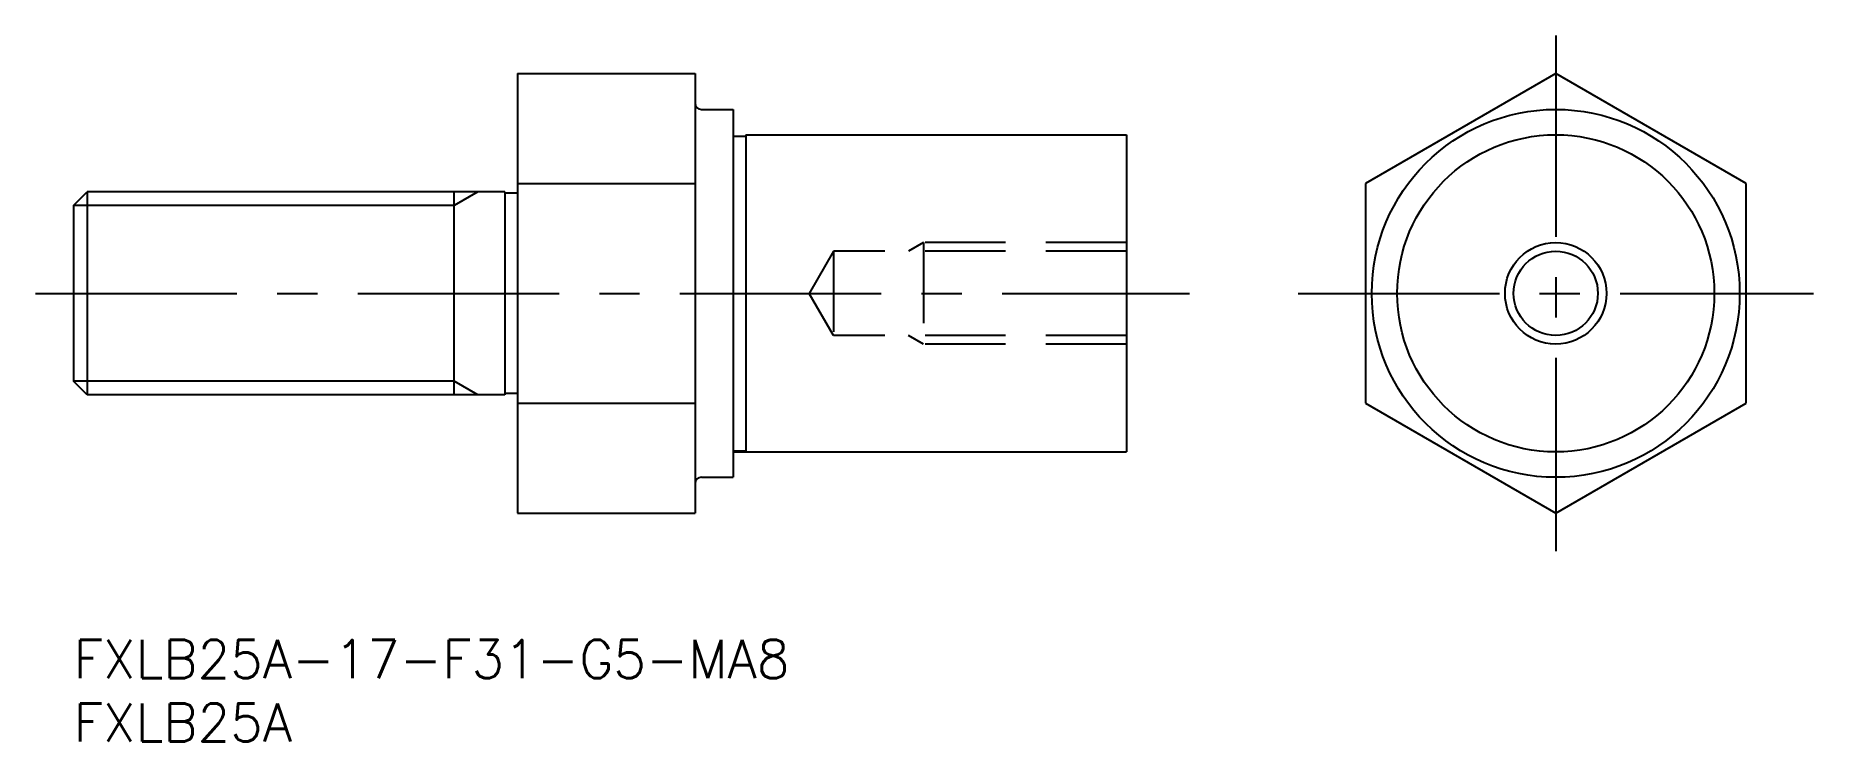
# Model space of a CAD drawing. Extents: x -3 to 137, y -8 to 48.
import ezdxf

# ---------------------------------------------------------------- set-up
doc = ezdxf.new("R2010")
doc.units = 0
doc.header["$LTSCALE"] = 0.5
doc.linetypes.add('CENTER', pattern=[50.8, 31.75, -6.35, 6.35, -6.35])
doc.linetypes.add('DASHED', pattern=[19.05, 12.7, -6.35])
for name, color, linetype in [('MSM_CENTER', 1, 'CENTER'), ('MSM_CONTINUOUS', 7, 'CONTINUOUS'), ('MSM_DASHED', 4, 'DASHED'), ('MSM_NARROW', 5, 'CONTINUOUS'), ('MSM_PART_NUMBER', 7, 'CONTINUOUS')]:
    doc.layers.add(name, color=color, linetype=linetype)
doc.styles.get("Standard").update_dxf_attribs({"font": 'txt.shx', "height": 3, "bigfont": 'bigfont.shx'})

# ---------------------------------------------------------------- blocks, each defined once
blk = doc.blocks.new('*U12')
at = {"layer": 'MSM_PART_NUMBER'}
blk.add_text('FXLB25A-17-F31-G5-MA8', height=3, dxfattribs=at).set_placement((0, -3))
blk = doc.blocks.new('*U13')
at = {"layer": 'MSM_PART_NUMBER'}
blk.add_text('FXLB25A', height=3, dxfattribs=at).set_placement((0, -8))

msp = doc.modelspace()

# ---------------------------------------------------------------- linework, layer by layer
at = {"layer": 'MSM_CENTER'}
for p, q in [((116.85, 47.64), (116.85, 7)), ((-3, 27.32), (87.98, 27.32)), ((96.53, 27.32), (137.17, 27.32))]:
    msp.add_line(p, q, dxfattribs=at)
at = {"layer": 'MSM_CONTINUOUS'}
for p, q in [((35, 44.64), (35, 10)), ((35, 44.64), (49, 44.64)), ((49, 44.64), (49, 10)), ((116.85, 44.64), (101.85, 35.98)), ((131.85, 35.98), (116.85, 44.64)), ((49.5, 41.82), (52, 41.82)), ((52, 41.82), (52, 12.82)), ((52, 39.72), (53, 39.72)), ((53, 39.82), (83, 39.82)), ((53, 39.82), (53, 14.82)), ((83, 39.82), (83, 14.82)), ((0, 34.24), (1.08, 35.32)), ((34, 35.32), (1.08, 35.32)), ((1.08, 35.32), (1.08, 19.32)), ((30, 19.32), (30, 35.32)), ((34, 35.32), (34, 19.32)), ((35, 35.22), (34, 35.22)), ((35, 35.98), (49, 35.98)), ((101.85, 35.98), (101.85, 18.66)), ((131.85, 18.66), (131.85, 35.98)), ((0, 34.24), (0, 20.4)), ((1.08, 19.32), (0, 20.4)), ((34, 19.32), (1.08, 19.32)), ((35, 19.42), (34, 19.42)), ((35, 18.66), (49, 18.66)), ((101.85, 18.66), (116.85, 10)), ((116.85, 10), (131.85, 18.66)), ((52, 14.92), (53, 14.92)), ((52, 14.82), (83, 14.82)), ((49.5, 12.82), (52, 12.82)), ((35, 10), (49, 10))]:
    msp.add_line(p, q, dxfattribs=at)
for radius in [14.5, 12.5, 3.32]:
    msp.add_circle((116.85, 27.32), radius, dxfattribs=at)
for centre, start, end in [((49.5, 42.32), 180, 270), ((49.5, 12.32), 90, 180)]:
    msp.add_arc(centre, 0.5, start, end, dxfattribs=at)
at = {"layer": 'MSM_DASHED'}
for p, q in [((67, 31.32), (65.83, 30.64)), ((67, 31.32), (67, 23.32)), ((83, 31.32), (67, 31.32)), ((59.92, 30.64), (58, 27.32)), ((59.92, 30.64), (59.92, 24)), ((83, 30.64), (59.92, 30.64)), ((59.92, 24), (58, 27.32)), ((83, 24), (59.92, 24)), ((67, 23.32), (65.83, 24)), ((83, 23.32), (67, 23.32))]:
    msp.add_line(p, q, dxfattribs=at)
at = {"layer": 'MSM_NARROW'}
for p, q in [((31.87, 35.32), (30, 34.24)), ((30, 34.24), (0, 34.24)), ((30, 20.4), (0, 20.4)), ((31.87, 19.32), (30, 20.4))]:
    msp.add_line(p, q, dxfattribs=at)
msp.add_circle((116.85, 27.32), 4, dxfattribs=at)

# ---------------------------------------------------------------- block references
at = {"layer": 'MSM_CONTINUOUS'}
for name in ['*U12', '*U13']:
    msp.add_blockref(name, (0, 0), dxfattribs=at)

doc.saveas('drawing.dxf')
